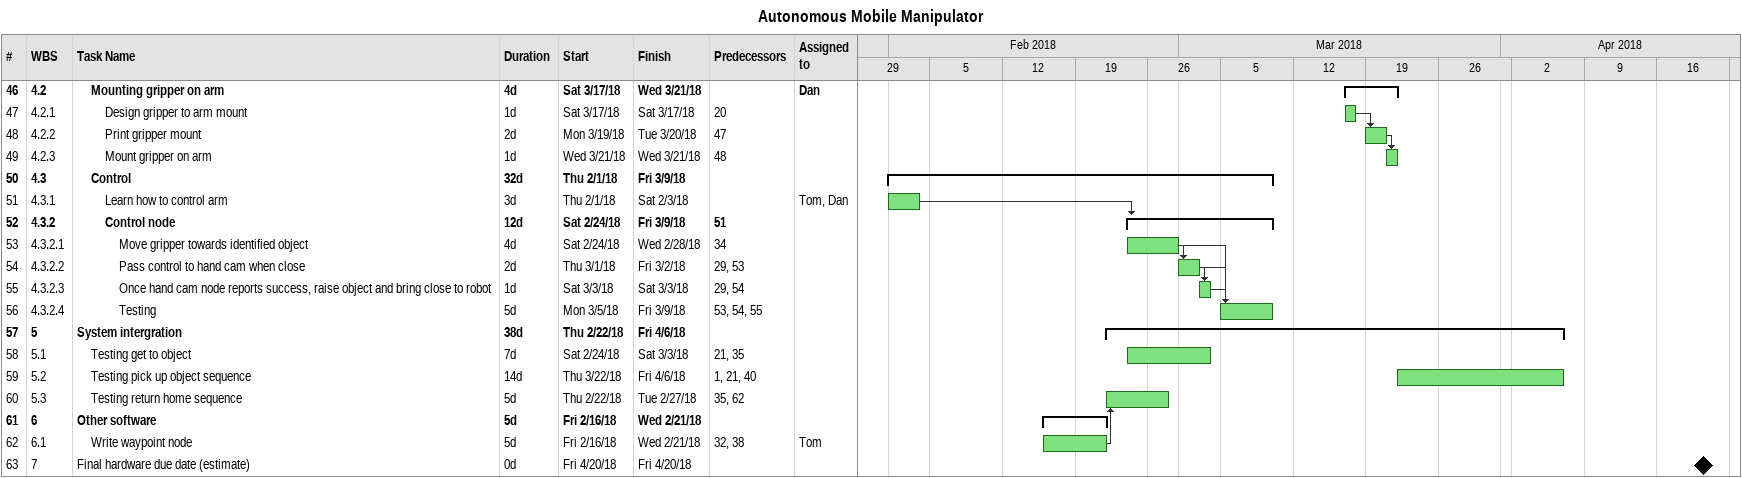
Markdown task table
Autonomous Mobile Manipulator

| ID | WBS | Task | Duration | Start | Finish | Predecessors | Resources |
|---|---|---|---|---|---|---|---|
| 46 | 4.2 | **Mounting gripper on arm** | 4d | 2018-03-17 | 2018-03-21 |  | Dan |
| 47 | 4.2.1 | Design gripper to arm mount | 1d | 2018-03-17 | 2018-03-17 | 20 |  |
| 48 | 4.2.2 | Print gripper mount | 2d | 2018-03-19 | 2018-03-20 | 47 |  |
| 49 | 4.2.3 | Mount gripper on arm | 1d | 2018-03-21 | 2018-03-21 | 48 |  |
| 50 | 4.3 | **Control** | 32d | 2018-02-01 | 2018-03-09 |  |  |
| 51 | 4.3.1 | Learn how to control arm | 3d | 2018-02-01 | 2018-02-03 |  | Tom, Dan |
| 52 | 4.3.2 | **Control node** | 12d | 2018-02-24 | 2018-03-09 | 51 |  |
| 53 | 4.3.2.1 | Move gripper towards identified object | 4d | 2018-02-24 | 2018-02-28 | 34 |  |
| 54 | 4.3.2.2 | Pass control to hand cam when close | 2d | 2018-03-01 | 2018-03-02 | 29, 53 |  |
| 55 | 4.3.2.3 | Once hand cam node reports success, raise object and bring close to robot | 1d | 2018-03-03 | 2018-03-03 | 29, 54 |  |
| 56 | 4.3.2.4 | Testing | 5d | 2018-03-05 | 2018-03-09 | 53, 54, 55 |  |
| 57 | 5 | **System intergration** | 38d | 2018-02-22 | 2018-04-06 |  |  |
| 58 | 5.1 | Testing get to object | 7d | 2018-02-24 | 2018-03-03 | 21, 35 |  |
| 59 | 5.2 | Testing pick up object sequence | 14d | 2018-03-22 | 2018-04-06 | 1, 21, 40 |  |
| 60 | 5.3 | Testing return home sequence | 5d | 2018-02-22 | 2018-02-27 | 35, 62 |  |
| 61 | 6 | **Other software** | 5d | 2018-02-16 | 2018-02-21 |  |  |
| 62 | 6.1 | Write waypoint node | 5d | 2018-02-16 | 2018-02-21 | 32, 38 | Tom |
| 63 | 7 | Final hardware due date (estimate) | 0d | 2018-04-20 | 2018-04-20 |  |  |
